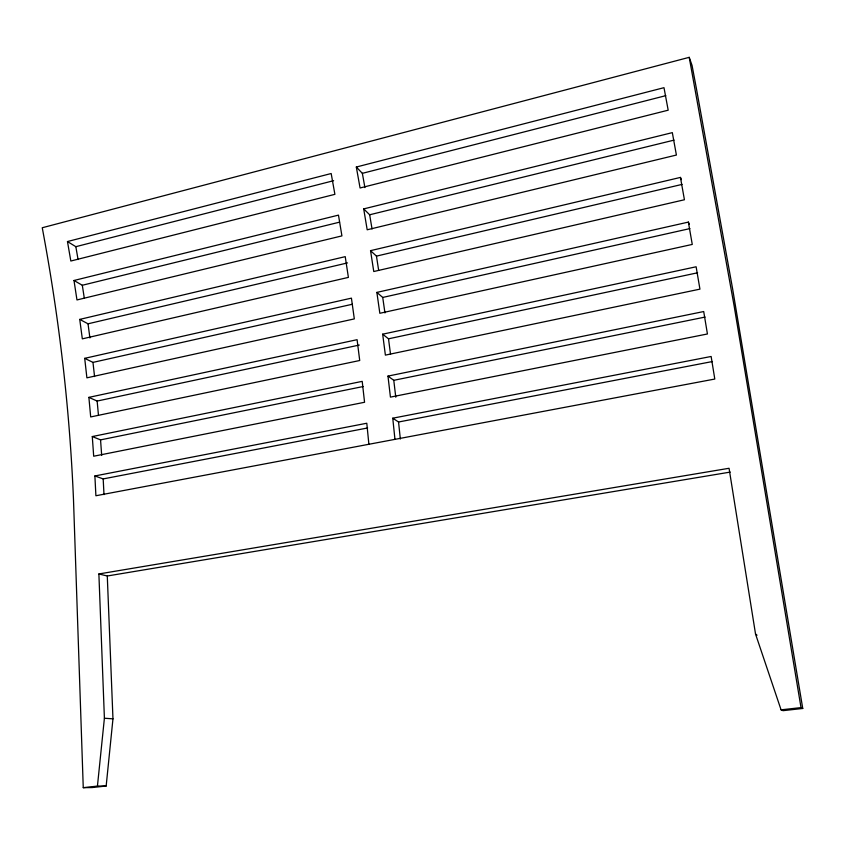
<?xml version="1.0" encoding="UTF-8"?>
<svg xmlns="http://www.w3.org/2000/svg" width="845" height="845" viewBox="0 0 845 845"><rect width="100%" height="100%" fill="white"/><g stroke="black" fill="none" stroke-linecap="round" stroke-linejoin="round"><path stroke-width="1.27" d="M83.254 787.667L92.094 787.572L106.164 786.008L112.966 718.841L107.283 575.994L98.886 573.956L104.4 718.229L97.439 786.082L83.254 787.667L73.504 499.976C69.712 408.631 59.108 317.593 42.25 227.749L689.214 57.333L692.044 65.382L696.28 87.859L732.541 288.42L802.75 708.469L783.04 710.666L781.076 709.832L755.536 634.046L729.055 468.278L98.886 573.956M67.463 241.543L331.177 173.521L334.895 194.339L70.832 261.02L67.463 241.543L75.839 246.687L333.617 180.693M356.315 167.035L663.99 87.679L668.184 110.188L360.076 187.981L356.315 167.035L362.357 173.341L364.913 187.59M362.357 173.341L665.807 95.654M73.99 280.487L338.475 215.126L341.919 235.892L76.969 299.943L73.99 280.487L82.314 285.261L339.553 222.161M363.699 208.905L672.324 132.633L676.401 155.047L367.184 229.787L363.699 208.905L369.666 214.778L372.043 228.995M369.666 214.778L674.046 140.122M79.736 319.399L345.225 256.648L348.393 277.392L82.324 338.856L79.736 319.399L88.028 323.804L347.517 262.911M680.447 177.418L684.429 199.758L373.765 271.53L370.543 250.659L680.447 177.418L681.419 179.647M370.543 250.659L376.458 256.119L682.073 184.4M84.701 358.343L351.425 298.137L354.319 318.903L86.898 377.842L84.701 358.343L92.971 362.389L352.386 304.242M688.369 222.098L692.266 244.427L379.838 313.284L376.87 292.402L688.369 222.098L689.319 224.168M376.87 292.402L382.732 297.44L689.921 228.594M88.883 397.372L357.086 339.69L359.716 360.509L90.69 416.944L88.883 397.372L97.143 401.058L359.294 345.056M382.669 334.187L696.122 266.777L699.935 289.138L385.383 355.122L382.669 334.187L388.51 338.813L390.538 354.361M388.51 338.813L697.6 272.787M92.285 436.559L362.209 381.359L364.565 402.273L93.689 456.226L92.285 436.559L100.555 439.875L363.075 386.545M387.971 376.099L703.705 311.541L707.434 333.976L390.432 397.118L387.971 376.099L393.781 380.313L395.777 397.224M393.781 380.313L705.11 317.065M394.953 439.358L392.756 418.201L711.131 356.474L714.796 379.046L95.897 495.751L94.893 475.957L366.793 423.239L368.885 444.28M94.893 475.957L103.185 478.914L367.638 427.961M392.756 418.201L398.555 422.004L712.472 361.523M107.283 575.994L730.228 472.091M781.076 709.832L801.018 707.603L802.75 708.469M97.439 786.082L106.164 786.008M104.4 718.229L112.966 718.841M755.536 634.046L757.025 635.197M689.214 57.333L734.03 305.341L801.018 707.603M75.839 246.687L78.067 259.542M376.458 256.119L378.655 270.326M82.314 285.261L84.289 298.105M382.732 297.44L384.95 312.946M88.028 323.804L89.908 337.947M92.971 362.389L94.566 376.553M398.555 422.004L400.34 439.02M97.143 401.058L98.464 415.275M100.555 439.875L101.685 455.466M103.185 478.914L103.998 494.61"/></g></svg>
